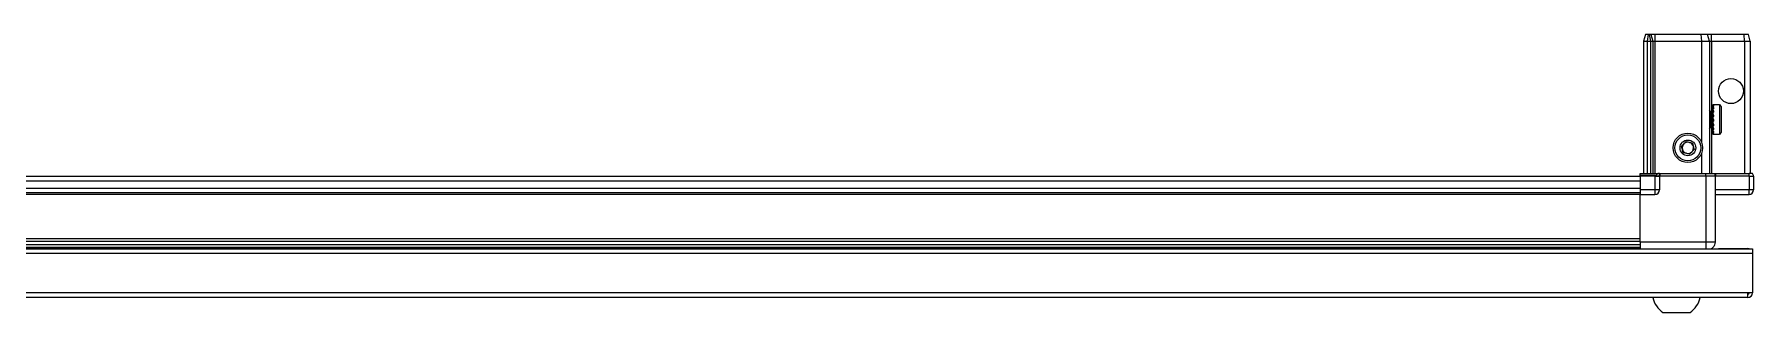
# Model space of a CAD drawing. Header units: millimetres. Extents: x 1132 to 6283, y -242 to 1882.
# Drawn here: x 2154 to 2912, y -242 to -120 of the extents above; entities that cross this region are included whole.
import ezdxf

# ---------------------------------------------------------------- set-up
doc = ezdxf.new("R2010")
doc.units = ezdxf.units.MM

msp = doc.modelspace()

# ---------------------------------------------------------------- linework, layer by layer
at = {"color": 7, "linetype": 'Continuous', "lineweight": 25}
for p, q in [((2864.79, -119.56), (2863.99, -122.56)), ((2865.94, -119.56), (2864.79, -119.56)), ((2865.94, -119.56), (2865.49, -122.56)), ((2866.44, -119.56), (2865.94, -119.56)), ((2866.44, -119.56), (2866.99, -122.56)), ((2867.18, -119.56), (2866.44, -119.56)), ((2867.18, -119.56), (2867.99, -122.56)), ((2868.99, -119.56), (2867.18, -119.56)), ((2889.16, -119.56), (2868.99, -119.56)), ((2889.16, -119.56), (2889.49, -122.56)), ((2892.18, -119.56), (2889.16, -119.56)), ((2892.99, -122.56), (2892.18, -119.56)), ((2893.99, -119.56), (2892.18, -119.56)), ((2908.33, -119.56), (2893.99, -119.56)), ((2908.49, -122.56), (2908.33, -119.56)), ((2910.18, -119.56), (2908.33, -119.56)), ((2910.99, -122.56), (2910.18, -119.56)), ((2863.99, -122.56), (2865.49, -122.56)), ((2863.99, -122.56), (2863.99, -180.86)), ((2865.49, -122.56), (2866.99, -122.56)), ((2865.49, -122.56), (2865.49, -180.86)), ((2866.99, -122.56), (2867.99, -122.56)), ((2866.99, -122.56), (2866.99, -180.86)), ((2867.99, -122.56), (2867.99, -180.86)), ((2867.99, -122.56), (2868.99, -122.56)), ((2868.99, -122.56), (2889.49, -122.56)), ((2889.49, -122.56), (2889.49, -167.06)), ((2889.49, -122.56), (2892.99, -122.56)), ((2892.99, -122.56), (2892.99, -180.86)), ((2892.99, -122.56), (2893.99, -122.56)), ((2893.99, -122.56), (2908.49, -122.56)), ((2908.49, -122.56), (2908.49, -180.86)), ((2908.49, -122.56), (2910.99, -122.56)), ((2910.99, -122.56), (2910.99, -180.86)), ((2897.39, -150.56), (2894.49, -150.56)), ((2894.99, -150.56), (2894.49, -150.56)), ((2894.49, -150.56), (2894.49, -150.61)), ((2894.49, -150.61), (2894.49, -150.89)), ((2894.99, -150.61), (2894.49, -150.61)), ((2894.99, -150.89), (2894.49, -150.89)), ((2894.49, -150.89), (2894.49, -151.17)), ((2894.99, -151.17), (2894.49, -151.17)), ((2894.49, -151.17), (2894.49, -151.83)), ((2894.99, -150.61), (2894.99, -150.56)), ((2894.99, -151.17), (2894.99, -150.89)), ((2898.19, -151.36), (2898.19, -162.76)), ((2893.02, -153.06), (2892.99, -153.06)), ((2893.5, -153.75), (2893.02, -153.06)), ((2893.02, -153.06), (2893.02, -161.06)), ((2893.99, -153.06), (2893.5, -153.75)), ((2893.5, -153.75), (2893.5, -160.37)), ((2893.99, -153.06), (2893.99, -161.06)), ((2894.49, -152.66), (2894.39, -152.66)), ((2894.39, -152.66), (2894.39, -161.46)), ((2894.99, -151.83), (2894.49, -151.83)), ((2894.49, -151.83), (2894.49, -152.3)), ((2894.49, -152.3), (2894.49, -153.28)), ((2894.99, -152.3), (2894.49, -152.3)), ((2894.99, -153.28), (2894.49, -153.28)), ((2894.49, -153.28), (2894.49, -153.9)), ((2894.49, -153.9), (2894.49, -155.1)), ((2894.99, -153.9), (2894.49, -153.9)), ((2894.99, -155.1), (2894.49, -155.1)), ((2894.49, -155.1), (2894.49, -155.73)), ((2894.99, -155.73), (2894.49, -155.73)), ((2894.49, -155.81), (2894.49, -157.11)), ((2894.99, -155.81), (2894.49, -155.81)), ((2894.99, -157.11), (2894.49, -157.11)), ((2894.99, -157.59), (2894.49, -157.59)), ((2894.49, -157.59), (2894.49, -157.85)), ((2894.49, -157.85), (2894.49, -159.11)), ((2894.99, -157.85), (2894.49, -157.85)), ((2894.99, -159.11), (2894.49, -159.11)), ((2894.49, -159.11), (2894.49, -159.8)), ((2894.99, -152.3), (2894.99, -151.83)), ((2894.99, -153.9), (2894.99, -153.28)), ((2894.99, -155.81), (2894.99, -155.1)), ((2894.99, -157.85), (2894.99, -157.11)), ((2894.99, -159.8), (2894.99, -159.11)), ((2892.99, -161.06), (2893.02, -161.06)), ((2893.02, -161.06), (2893.5, -160.37)), ((2893.5, -160.37), (2893.99, -161.06)), ((2894.39, -161.46), (2894.49, -161.46)), ((2894.49, -159.8), (2894.49, -160.92)), ((2894.99, -159.8), (2894.49, -159.8)), ((2894.99, -160.92), (2894.49, -160.92)), ((2894.49, -160.92), (2894.49, -161.49)), ((2894.49, -161.49), (2894.49, -162.35)), ((2894.99, -161.49), (2894.49, -161.49)), ((2894.99, -162.35), (2894.49, -162.35)), ((2894.49, -162.35), (2894.49, -162.74)), ((2894.49, -162.74), (2894.49, -163.26)), ((2894.99, -162.74), (2894.49, -162.74)), ((2894.99, -163.26), (2894.49, -163.26)), ((2894.49, -163.26), (2894.49, -163.44)), ((2894.49, -163.44), (2894.49, -163.56)), ((2894.99, -163.44), (2894.49, -163.44)), ((2894.49, -163.56), (2897.39, -163.56)), ((2894.99, -161.49), (2894.99, -160.92)), ((2894.99, -162.74), (2894.99, -162.35)), ((2894.99, -163.44), (2894.99, -163.26)), ((2889.49, -172.06), (2889.49, -180.86)), ((2862.49, -180.86), (2870.31, -180.86)), ((2862.49, -181.72), (2862.49, -180.86)), ((2862.49, -182.06), (2862.49, -181.72)), ((2868.99, -181.72), (2862.49, -181.72)), ((2870.99, -180.86), (2870.31, -180.86)), ((2870.99, -182.06), (2870.99, -180.86)), ((2870.99, -180.86), (2871.19, -180.86)), ((2871.19, -180.86), (2891.49, -180.86)), ((2891.49, -180.86), (2895.49, -180.86)), ((2895.49, -182.06), (2895.49, -180.86)), ((2895.49, -180.86), (2895.69, -180.86)), ((2895.69, -180.86), (2910.49, -180.86)), ((2911.99, -180.86), (2910.49, -180.86)), ((2912.49, -181.72), (2911.99, -180.86)), ((2912.49, -181.72), (2911.99, -180.86)), ((2912.49, -182.06), (2912.49, -181.72)), ((2912.49, -182.06), (2912.49, -181.72)), ((2862.49, -182.21), (2122.49, -182.21)), ((2862.49, -189.41), (2122.49, -189.41)), ((2868.99, -182.06), (2862.49, -182.06)), ((2862.49, -182.06), (2862.49, -188.06)), ((2862.49, -188.06), (2862.49, -190.06)), ((2868.99, -182.06), (2870.99, -182.06)), ((2870.99, -182.06), (2868.99, -182.06)), ((2871.19, -182.06), (2870.99, -182.06)), ((2870.99, -182.06), (2870.99, -188.06)), ((2891.49, -182.06), (2871.19, -182.06)), ((2895.49, -182.06), (2891.49, -182.06)), ((2895.69, -182.06), (2895.49, -182.06)), ((2895.49, -182.06), (2895.49, -211.06)), ((2910.49, -182.06), (2895.69, -182.06)), ((2910.49, -182.06), (2912.49, -182.06)), ((2912.49, -182.06), (2912.49, -182.06)), ((2912.49, -182.06), (2912.49, -188.06)), ((2862.49, -190.06), (2868.99, -190.06)), ((2862.49, -211.06), (2862.49, -190.06)), ((2895.49, -190.06), (2910.49, -190.06)), ((1362.49, -212.08), (2862.49, -212.08)), ((1362.49, -212.12), (2862.49, -212.12)), ((1312.99, -214.06), (2911.99, -214.06)), ((2836.37, -213.91), (1388.61, -213.91)), ((2830.99, -214.06), (2830.99, -213.91)), ((2831.16, -214.06), (2831.16, -213.91)), ((2831.37, -214.06), (2831.37, -213.91)), ((2831.93, -214.06), (2831.93, -213.91)), ((2832.35, -214.06), (2832.35, -213.91)), ((2833.25, -214.06), (2833.25, -213.91)), ((2833.83, -214.06), (2833.83, -213.91)), ((2834.98, -214.06), (2834.98, -213.91)), ((2835.67, -214.06), (2835.67, -213.91)), ((2836.95, -213.91), (2836.37, -213.91)), ((2836.95, -214.06), (2836.95, -213.91)), ((2836.96, -213.91), (2836.95, -213.91)), ((2837.69, -213.91), (2836.96, -213.91)), ((2837.13, -214.06), (2837.13, -213.91)), ((2837.63, -214.06), (2837.63, -213.91)), ((2837.69, -214.06), (2837.69, -213.91)), ((2838.72, -213.91), (2837.69, -213.91)), ((2837.69, -213.91), (2837.69, -213.91)), ((2862.49, -213.91), (2838.61, -213.91)), ((2838.98, -214.06), (2838.98, -213.91)), ((2839.69, -214.06), (2839.69, -213.91)), ((2840.86, -214.06), (2840.86, -213.91)), ((2841.47, -214.06), (2841.47, -213.91)), ((2842.41, -214.06), (2842.41, -213.91)), ((2842.86, -214.06), (2842.86, -213.91)), ((2843.48, -214.06), (2843.48, -213.91)), ((2843.73, -214.06), (2843.73, -213.91)), ((2843.97, -214.06), (2843.97, -213.91)), ((2843.99, -214.06), (2843.99, -213.91)), ((2896.99, -213.96), (2896.99, -214.06)), ((2896.99, -213.96), (2909.89, -213.96)), ((2911.99, -214.06), (2911.99, -216.16)), ((2911.99, -216.16), (2911.99, -233.46)), ((2911.99, -233.46), (2909.89, -233.46)), ((2909.89, -235.56), (2909.89, -233.46)), ((2909.89, -235.56), (1315.09, -235.56)), ((2872.49, -242.16), (2884.49, -242.16))]:
    msp.add_line(p, q, dxfattribs=at)
at = {"color": 8, "linetype": 'Continuous', "lineweight": 18}
for p, q in [((2868.99, -119.56), (2868.99, -122.56)), ((2893.99, -122.56), (2893.99, -119.56)), ((2868.99, -122.56), (2868.99, -180.86)), ((2893.99, -122.56), (2893.99, -153.06)), ((2897.39, -150.56), (2897.39, -163.56)), ((2893.99, -161.06), (2893.99, -180.86)), ((2868.99, -182.06), (2868.99, -181.72)), ((2871.19, -180.86), (2871.19, -182.06)), ((2891.49, -182.06), (2891.49, -180.86)), ((2895.69, -180.86), (2895.69, -182.06)), ((2910.49, -182.06), (2910.49, -180.86)), ((2862.49, -184.21), (2122.49, -184.21)), ((2862.49, -187.41), (2122.49, -187.41)), ((2868.99, -188.06), (2862.49, -188.06)), ((2868.99, -182.06), (2868.99, -188.06)), ((2870.99, -188.06), (2868.99, -188.06)), ((2868.99, -188.06), (2868.99, -190.06)), ((2891.49, -182.06), (2891.49, -211.06)), ((2910.49, -188.06), (2895.49, -188.06)), ((2910.49, -182.06), (2910.49, -188.06)), ((2912.49, -188.06), (2910.49, -188.06)), ((2910.49, -190.06), (2910.49, -188.06)), ((2862.49, -190.06), (2122.49, -190.06)), ((1362.49, -209.46), (2862.49, -209.46)), ((2862.49, -210.88), (1362.49, -210.88)), ((2891.49, -211.06), (2862.49, -211.06)), ((2911.99, -216.16), (1312.99, -216.16)), ((1362.49, -213.32), (2862.49, -213.32)), ((2909.89, -214.06), (2909.89, -213.96)), ((2909.89, -233.46), (1315.09, -233.46))]:
    msp.add_line(p, q, dxfattribs=at)
at = {"color": 7, "linetype": 'Continuous', "lineweight": 25, "flags": 128}
msp.add_lwpolyline([(2910.53, -214.06), (2910.3, -214), (2909.89, -213.96)], dxfattribs=at)
at = {"color": 7, "linetype": 'Continuous', "lineweight": 25}
for centre, radius in [((2902.49, -144.56), 5.5), ((2883.49, -169.56), 6.5), ((2883.49, -169.56), 3.46)]:
    msp.add_circle(centre, radius, dxfattribs=at)
at = {"color": 8, "linetype": 'Continuous', "lineweight": 18}
msp.add_circle((2883.49, -169.56), 5.7, dxfattribs=at)
at = {"color": 7, "linetype": 'Continuous', "lineweight": 25}
for centre, radius, start, end in [((2897.39, -151.36), 0.8, 360, 90), ((2893.99, -152.66), 0.4, 270, 360), ((2893.99, -161.46), 0.4, 0, 90), ((2897.39, -162.76), 0.8, 270, 0), ((2883.49, -169.56), 2.5, 134.67671, 194.67671), ((2883.49, -169.56), 2.5, 194.67671, 254.67671), ((2883.49, -169.56), 2.5, 74.67671, 134.67671), ((2883.49, -169.56), 2.5, 254.67671, 314.67671), ((2883.49, -169.56), 2.5, 14.67671, 74.67671), ((2883.49, -169.56), 2.5, 314.67671, 14.67671), ((2868.99, -188.06), 2, 270, 0), ((2910.49, -188.06), 2, 270, 0), ((2909.89, -233.46), 2.1, 270, 0), ((2909.89, -233.46), 0.6, 270, 0), ((2879.51, -232.54), 11.91, 194.70035, 233.8734), ((2877.46, -232.54), 11.91, 306.1266, 345.29965)]:
    msp.add_arc(centre, radius, start, end, dxfattribs=at)
msp.add_ellipse((2868.99, -178.26), major_axis=(0, 3.46), ratio=0.57735, start_param=3.141593, end_param=3.864327, dxfattribs=at)
for points, knots in [([(2880.7, -168.8), (2881.07, -168.43), (2881.76, -167.76), (2882.44, -167.08), (2882.76, -166.77)], [0, 0, 0, 0, 0.534686, 1, 1, 1, 1]), ([(2882.76, -166.77), (2883.25, -166.9), (2884.18, -167.16), (2885.11, -167.41), (2885.54, -167.53)], [0, 0, 0, 0, 0.534686, 1, 1, 1, 1]), ([(2881.44, -171.59), (2881.35, -171.26), (2881.14, -170.46), (2880.89, -169.5), (2880.74, -168.92), (2880.7, -168.8)], [0, 0, 0, 0, 0.3629006, 0.8668753, 1, 1, 1, 1]), ([(2884.22, -172.35), (2883.72, -172.22), (2882.79, -171.96), (2881.87, -171.71), (2881.44, -171.59)], [0, 0, 0, 0, 0.534686, 1, 1, 1, 1]), ([(2886.27, -170.32), (2885.91, -170.68), (2885.22, -171.36), (2884.54, -172.04), (2884.22, -172.35)], [0, 0, 0, 0, 0.534686, 1, 1, 1, 1]), ([(2885.54, -167.53), (2885.57, -167.65), (2885.72, -168.23), (2885.98, -169.19), (2886.19, -169.99), (2886.27, -170.32)], [0, 0, 0, 0, 0.1331247, 0.6370994, 1, 1, 1, 1]), ([(2862.49, -211.06), (2862.49, -211.45), (2862.49, -212.25), (2862.49, -213.26), (2862.49, -213.89), (2862.49, -214.05), (2862.49, -214.06)], [0, 0, 0, 0, 0.32552, 0.65104, 0.97656, 1, 1, 1, 1]), ([(2895.49, -211.06), (2895.44, -211.5), (2895.37, -212.18), (2894.93, -212.99), (2894.48, -213.54), (2894.07, -213.91), (2893.81, -214.04), (2893.77, -214.06)], [0, 0, 0, 0, 0.363018, 0.558438, 0.758004, 0.95757, 1, 1, 1, 1])]:
    msp.add_open_spline(points, degree=3, knots=knots, dxfattribs=at)
at = {"color": 8, "linetype": 'Continuous', "lineweight": 18}
msp.add_open_spline([(2891.49, -211.06), (2891.49, -211.5), (2891.49, -212.18), (2891.49, -212.99), (2891.49, -213.54), (2891.49, -213.91), (2891.49, -214.04), (2891.49, -214.06)], degree=3, knots=[0, 0, 0, 0, 0.3630185, 0.5584377, 0.7580039, 0.9575702, 1, 1, 1, 1], dxfattribs=at)
msp.add_open_spline([(2895.49, -211.06), (2895.43, -211.06), (2895.31, -211.06), (2894.38, -211.06), (2893.06, -211.06), (2892.01, -211.06), (2891.49, -211.06)], degree=3, dxfattribs=at)

doc.saveas('drawing.dxf')
